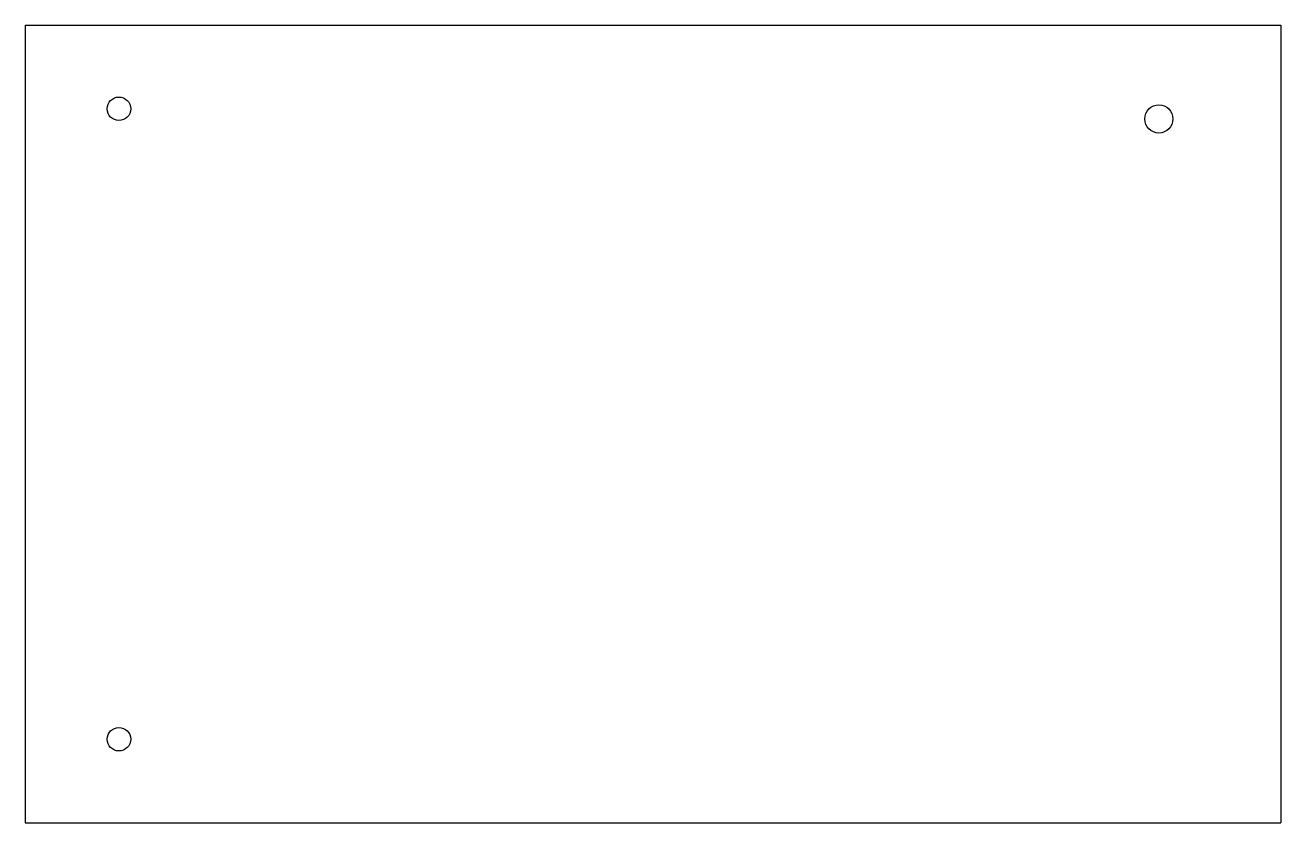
# Model space of a CAD drawing. Header units: millimetres. Extents: x 60 to 193, y 91 to 176.
import ezdxf

# ---------------------------------------------------------------- set-up
doc = ezdxf.new("R2010")
doc.units = ezdxf.units.MM
doc.layers.add('C05064-A', color=7, linetype='Continuous')

msp = doc.modelspace()

# ---------------------------------------------------------------- linework, layer by layer
at = {"layer": 'C05064-A', "color": 7, "linetype": 'Continuous'}
for p, q in [((59.56, 175.99), (78.96, 175.99)), ((59.56, 175.99), (59.56, 90.99)), ((78.96, 175.99), (103.36, 175.99)), ((78.96, 175.99), (78.96, 175.99)), ((103.36, 175.99), (183.36, 175.99)), ((103.36, 175.99), (103.36, 175.99)), ((183.36, 175.99), (193.36, 175.99)), ((183.36, 175.99), (183.36, 175.99)), ((193.36, 175.99), (193.36, 90.99)), ((59.56, 90.99), (78.96, 90.99)), ((78.96, 90.99), (103.36, 90.99)), ((78.96, 90.99), (78.96, 90.99)), ((103.36, 90.99), (183.36, 90.99)), ((103.36, 90.99), (103.36, 90.99)), ((183.36, 90.99), (193.36, 90.99)), ((183.36, 90.99), (183.36, 90.99))]:
    msp.add_line(p, q, dxfattribs=at)
for centre, radius in [((69.56, 167.07), 1.25), ((180.36, 165.99), 1.5), ((69.56, 99.9), 1.25)]:
    msp.add_circle(centre, radius, dxfattribs=at)

doc.saveas('drawing.dxf')
